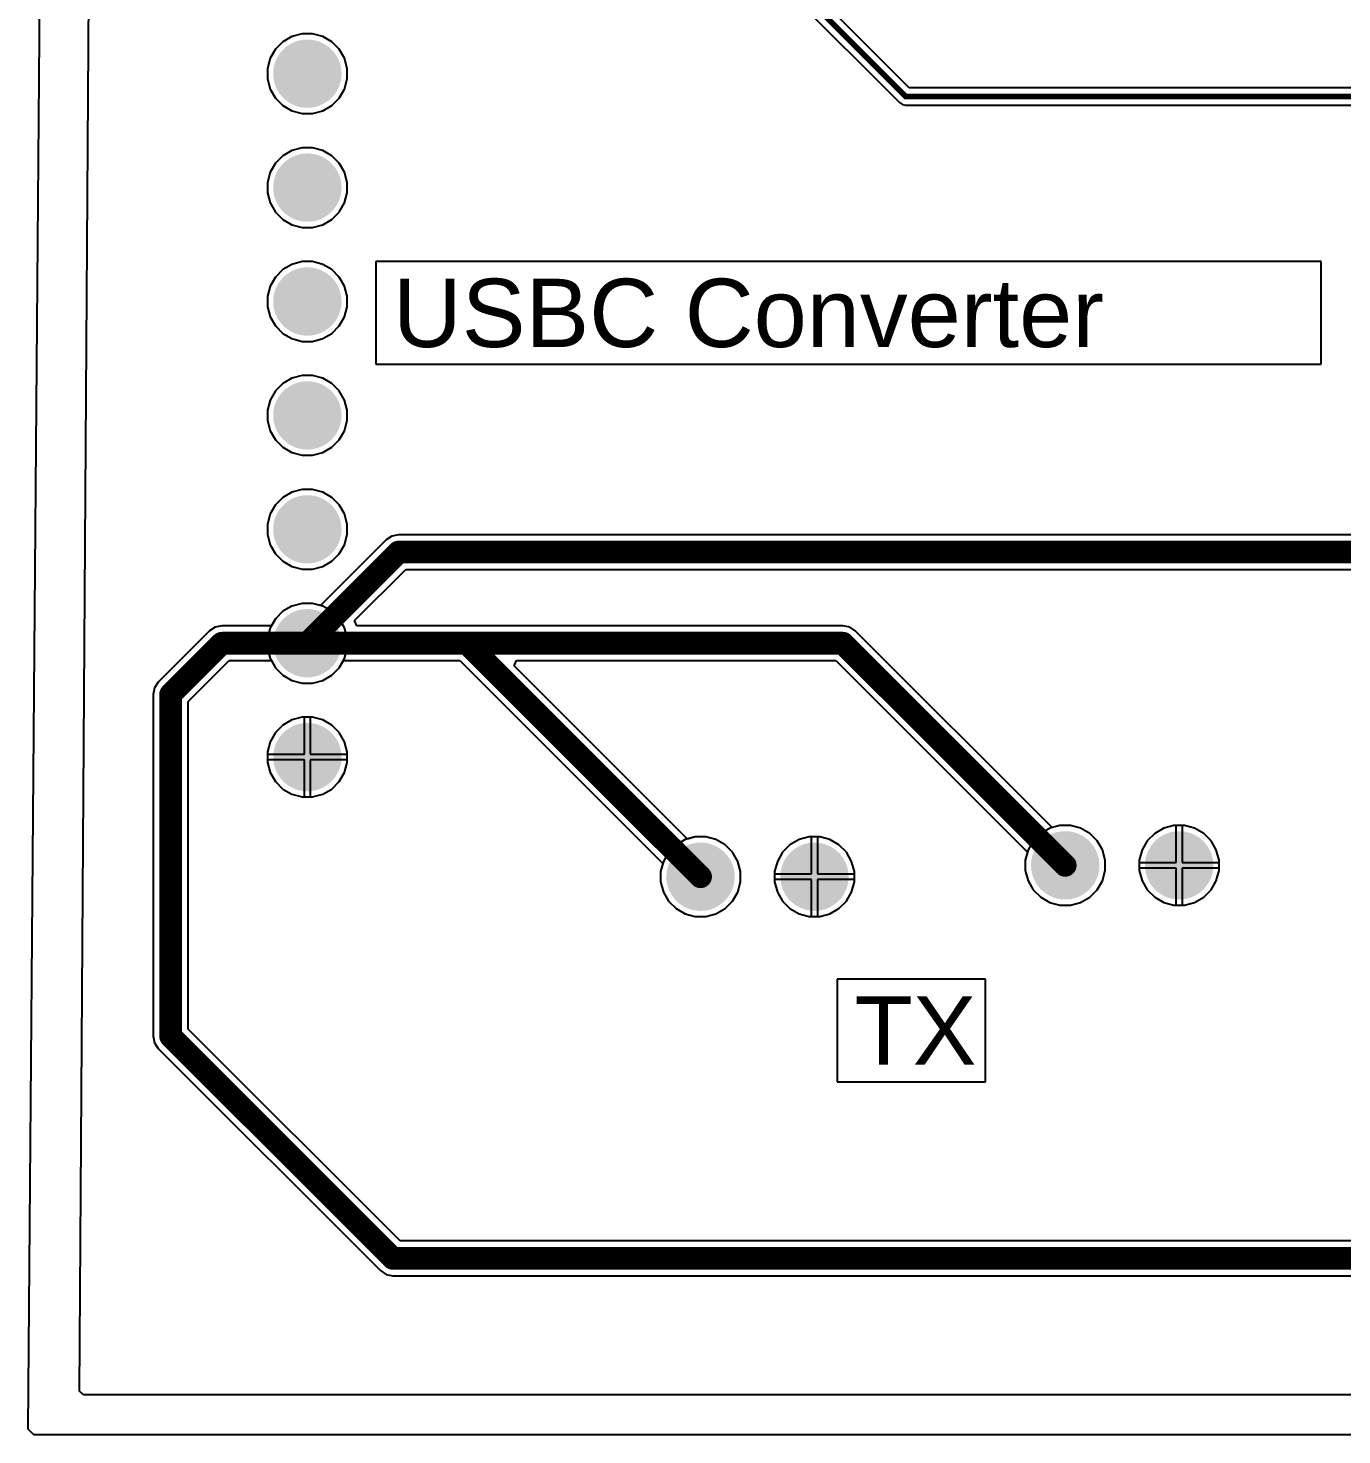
# Model space of a CAD drawing. Header units: inches. Extents: x 1.4 to 5.1, y 1.5 to 4.59.
# Drawn here: x 1.4 to 2.553, y 1.5 to 2.735 of the extents above; entities that cross this region are included whole.
import ezdxf

# ---------------------------------------------------------------- set-up
doc = ezdxf.new("R2010")
doc.units = ezdxf.units.IN
doc.header["$MEASUREMENT"] = 0
for name, color, linetype in [('Bottom Layer', 5, 'Continuous'), ('Multi-Layer', 9, 'Continuous'), ('Pad Holes', 156, 'Continuous'), ('Top Layer', 1, 'Continuous')]:
    doc.layers.add(name, color=color, linetype=linetype)
doc.styles.add('Arial', font='', dxfattribs={"height": 0.2})
doc.styles.get('Arial').set_extended_font_data('Arial')

# ---------------------------------------------------------------- blocks, each defined once
blk = doc.blocks.new('USBC___________7')
at = {"layer": 'Bottom Layer'}
h = blk.add_hatch(color=5, dxfattribs=at)
edge = h.paths.add_edge_path()
edge.add_arc((0, 0), 0.03, 0, 360)
h = blk.add_hatch(color=5, dxfattribs=at)
edge = h.paths.add_edge_path()
edge.add_arc((0, -0.1), 0.03, 0, 360)
h = blk.add_hatch(color=5, dxfattribs=at)
edge = h.paths.add_edge_path()
edge.add_arc((0, -0.2), 0.03, 0, 360)
h = blk.add_hatch(color=5, dxfattribs=at)
edge = h.paths.add_edge_path()
edge.add_arc((0, -0.3), 0.03, 0, 360)
h = blk.add_hatch(color=5, dxfattribs=at)
edge = h.paths.add_edge_path()
edge.add_arc((0, -0.4), 0.03, 0, 360)
h = blk.add_hatch(color=5, dxfattribs=at)
edge = h.paths.add_edge_path()
edge.add_arc((0, -0.5), 0.03, 0, 360)
h = blk.add_hatch(color=5, dxfattribs=at)
edge = h.paths.add_edge_path()
edge.add_arc((0, -0.6), 0.03, 0, 360)
h = blk.add_hatch(color=5, dxfattribs=at)
edge = h.paths.add_edge_path()
edge.add_arc((0, -0.7), 0.03, 0, 360)
at = {"layer": 'Multi-Layer'}
h = blk.add_hatch(color=9, dxfattribs=at)
edge = h.paths.add_edge_path()
edge.add_arc((0, 0), 0.03, 0, 360)
h = blk.add_hatch(color=9, dxfattribs=at)
edge = h.paths.add_edge_path()
edge.add_arc((0, -0.1), 0.03, 0, 360)
h = blk.add_hatch(color=9, dxfattribs=at)
edge = h.paths.add_edge_path()
edge.add_arc((0, -0.2), 0.03, 0, 360)
h = blk.add_hatch(color=9, dxfattribs=at)
edge = h.paths.add_edge_path()
edge.add_arc((0, -0.3), 0.03, 0, 360)
h = blk.add_hatch(color=9, dxfattribs=at)
edge = h.paths.add_edge_path()
edge.add_arc((0, -0.4), 0.03, 0, 360)
h = blk.add_hatch(color=9, dxfattribs=at)
edge = h.paths.add_edge_path()
edge.add_arc((0, -0.5), 0.03, 0, 360)
h = blk.add_hatch(color=9, dxfattribs=at)
edge = h.paths.add_edge_path()
edge.add_arc((0, -0.6), 0.03, 0, 360)
h = blk.add_hatch(color=9, dxfattribs=at)
edge = h.paths.add_edge_path()
edge.add_arc((0, -0.7), 0.03, 0, 360)
at = {"layer": 'Pad Holes'}
h = blk.add_hatch(color=7, dxfattribs=at)
edge = h.paths.add_edge_path()
edge.add_arc((0, 0), 0.015, 0, 360)
h = blk.add_hatch(color=7, dxfattribs=at)
edge = h.paths.add_edge_path()
edge.add_arc((0, -0.1), 0.015, 0, 360)
h = blk.add_hatch(color=7, dxfattribs=at)
edge = h.paths.add_edge_path()
edge.add_arc((0, -0.2), 0.015, 0, 360)
h = blk.add_hatch(color=7, dxfattribs=at)
edge = h.paths.add_edge_path()
edge.add_arc((0, -0.3), 0.015, 0, 360)
h = blk.add_hatch(color=7, dxfattribs=at)
edge = h.paths.add_edge_path()
edge.add_arc((0, -0.4), 0.015, 0, 360)
h = blk.add_hatch(color=7, dxfattribs=at)
edge = h.paths.add_edge_path()
edge.add_arc((0, -0.5), 0.015, 0, 360)
h = blk.add_hatch(color=7, dxfattribs=at)
edge = h.paths.add_edge_path()
edge.add_arc((0, -0.6), 0.015, 0, 360)
h = blk.add_hatch(color=7, dxfattribs=at)
edge = h.paths.add_edge_path()
edge.add_arc((0, -0.7), 0.015, 0, 360)
at = {"layer": 'Top Layer'}
h = blk.add_hatch(color=1, dxfattribs=at)
edge = h.paths.add_edge_path()
edge.add_arc((0, 0), 0.03, 0, 360)
h = blk.add_hatch(color=1, dxfattribs=at)
edge = h.paths.add_edge_path()
edge.add_arc((0, -0.1), 0.03, 0, 360)
h = blk.add_hatch(color=1, dxfattribs=at)
edge = h.paths.add_edge_path()
edge.add_arc((0, -0.2), 0.03, 0, 360)
h = blk.add_hatch(color=1, dxfattribs=at)
edge = h.paths.add_edge_path()
edge.add_arc((0, -0.3), 0.03, 0, 360)
h = blk.add_hatch(color=1, dxfattribs=at)
edge = h.paths.add_edge_path()
edge.add_arc((0, -0.4), 0.03, 0, 360)
h = blk.add_hatch(color=1, dxfattribs=at)
edge = h.paths.add_edge_path()
edge.add_arc((0, -0.5), 0.03, 0, 360)
h = blk.add_hatch(color=1, dxfattribs=at)
edge = h.paths.add_edge_path()
edge.add_arc((0, -0.6), 0.03, 0, 360)
h = blk.add_hatch(color=1, dxfattribs=at)
edge = h.paths.add_edge_path()
edge.add_arc((0, -0.7), 0.03, 0, 360)
blk = doc.blocks.new('B____TX_11')
at = {"layer": 'Bottom Layer'}
h = blk.add_hatch(color=5, dxfattribs=at)
edge = h.paths.add_edge_path()
edge.add_arc((0, 0), 0.03, 0, 360)
h = blk.add_hatch(color=5, dxfattribs=at)
edge = h.paths.add_edge_path()
edge.add_arc((0, -0.1), 0.03, 0, 360)
at = {"layer": 'Multi-Layer'}
h = blk.add_hatch(color=9, dxfattribs=at)
edge = h.paths.add_edge_path()
edge.add_arc((0, 0), 0.03, 0, 360)
h = blk.add_hatch(color=9, dxfattribs=at)
edge = h.paths.add_edge_path()
edge.add_arc((0, -0.1), 0.03, 0, 360)
at = {"layer": 'Pad Holes'}
h = blk.add_hatch(color=7, dxfattribs=at)
edge = h.paths.add_edge_path()
edge.add_arc((0, 0), 0.015, 0, 360)
h = blk.add_hatch(color=7, dxfattribs=at)
edge = h.paths.add_edge_path()
edge.add_arc((0, -0.1), 0.015, 0, 360)
at = {"layer": 'Top Layer'}
h = blk.add_hatch(color=1, dxfattribs=at)
edge = h.paths.add_edge_path()
edge.add_arc((0, 0), 0.03, 0, 360)
h = blk.add_hatch(color=1, dxfattribs=at)
edge = h.paths.add_edge_path()
edge.add_arc((0, -0.1), 0.03, 0, 360)
blk = doc.blocks.new('B____TX_12')
at = {"layer": 'Bottom Layer'}
h = blk.add_hatch(color=5, dxfattribs=at)
edge = h.paths.add_edge_path()
edge.add_arc((0, 0), 0.03, 0, 360)
h = blk.add_hatch(color=5, dxfattribs=at)
edge = h.paths.add_edge_path()
edge.add_arc((0, -0.1), 0.03, 0, 360)
at = {"layer": 'Multi-Layer'}
h = blk.add_hatch(color=9, dxfattribs=at)
edge = h.paths.add_edge_path()
edge.add_arc((0, 0), 0.03, 0, 360)
h = blk.add_hatch(color=9, dxfattribs=at)
edge = h.paths.add_edge_path()
edge.add_arc((0, -0.1), 0.03, 0, 360)
at = {"layer": 'Pad Holes'}
h = blk.add_hatch(color=7, dxfattribs=at)
edge = h.paths.add_edge_path()
edge.add_arc((0, 0), 0.015, 0, 360)
h = blk.add_hatch(color=7, dxfattribs=at)
edge = h.paths.add_edge_path()
edge.add_arc((0, -0.1), 0.015, 0, 360)
at = {"layer": 'Top Layer'}
h = blk.add_hatch(color=1, dxfattribs=at)
edge = h.paths.add_edge_path()
edge.add_arc((0, 0), 0.03, 0, 360)
h = blk.add_hatch(color=1, dxfattribs=at)
edge = h.paths.add_edge_path()
edge.add_arc((0, -0.1), 0.03, 0, 360)

msp = doc.modelspace()

# ---------------------------------------------------------------- linework, layer by layer
at = {"layer": 'Bottom Layer'}
for p, q in [((1.4, 1.505), (1.425, 4.59)), ((1.6404, 2.73), (1.6315, 2.7276)), ((1.6496, 2.73), (1.6404, 2.73)), ((1.6585, 2.7276), (1.6496, 2.73)), ((1.6235, 2.723), (1.617, 2.7165)), ((1.6315, 2.7276), (1.6235, 2.723)), ((1.6665, 2.723), (1.6585, 2.7276)), ((1.673, 2.7165), (1.6665, 2.723)), ((1.6124, 2.7085), (1.61, 2.6996)), ((1.617, 2.7165), (1.6124, 2.7085)), ((1.6776, 2.7085), (1.673, 2.7165)), ((1.68, 2.6996), (1.6776, 2.7085)), ((1.61, 2.6996), (1.61, 2.6904)), ((1.68, 2.6904), (1.68, 2.6996)), ((1.61, 2.6904), (1.6124, 2.6815)), ((1.6124, 2.6815), (1.617, 2.6735)), ((1.673, 2.6735), (1.6776, 2.6815)), ((1.6776, 2.6815), (1.68, 2.6904)), ((1.617, 2.6735), (1.6235, 2.667)), ((1.6665, 2.667), (1.673, 2.6735)), ((1.6235, 2.667), (1.6315, 2.6624)), ((1.6315, 2.6624), (1.6404, 2.66)), ((1.6404, 2.66), (1.6496, 2.66)), ((1.6496, 2.66), (1.6585, 2.6624)), ((1.6585, 2.6624), (1.6665, 2.667)), ((1.6235, 2.623), (1.617, 2.6165)), ((1.6315, 2.6276), (1.6235, 2.623)), ((1.6404, 2.63), (1.6315, 2.6276)), ((1.6496, 2.63), (1.6404, 2.63)), ((1.6585, 2.6276), (1.6496, 2.63)), ((1.6665, 2.623), (1.6585, 2.6276)), ((1.673, 2.6165), (1.6665, 2.623)), ((1.6124, 2.6085), (1.61, 2.5996)), ((1.617, 2.6165), (1.6124, 2.6085)), ((1.6776, 2.6085), (1.673, 2.6165)), ((1.68, 2.5996), (1.6776, 2.6085)), ((1.61, 2.5996), (1.61, 2.5904)), ((1.68, 2.5904), (1.68, 2.5996)), ((1.61, 2.5904), (1.6124, 2.5815)), ((1.6124, 2.5815), (1.617, 2.5735)), ((1.673, 2.5735), (1.6776, 2.5815)), ((1.6776, 2.5815), (1.68, 2.5904)), ((1.617, 2.5735), (1.6235, 2.567)), ((1.6665, 2.567), (1.673, 2.5735)), ((1.6235, 2.567), (1.6315, 2.5624)), ((1.6315, 2.5624), (1.6404, 2.56)), ((1.6404, 2.56), (1.6496, 2.56)), ((1.6496, 2.56), (1.6585, 2.5624)), ((1.6585, 2.5624), (1.6665, 2.567)), ((1.6235, 2.523), (1.617, 2.5165)), ((1.6315, 2.5276), (1.6235, 2.523)), ((1.6404, 2.53), (1.6315, 2.5276)), ((1.6496, 2.53), (1.6404, 2.53)), ((1.6585, 2.5276), (1.6496, 2.53)), ((1.6665, 2.523), (1.6585, 2.5276)), ((1.673, 2.5165), (1.6665, 2.523)), ((1.6124, 2.5085), (1.61, 2.4996)), ((1.617, 2.5165), (1.6124, 2.5085)), ((1.6776, 2.5085), (1.673, 2.5165)), ((1.68, 2.4996), (1.6776, 2.5085)), ((1.61, 2.4996), (1.61, 2.4904)), ((1.68, 2.4904), (1.68, 2.4996)), ((1.61, 2.4904), (1.6124, 2.4815)), ((1.6776, 2.4815), (1.68, 2.4904)), ((1.6124, 2.4815), (1.617, 2.4735)), ((1.617, 2.4735), (1.6235, 2.467)), ((1.6665, 2.467), (1.673, 2.4735)), ((1.673, 2.4735), (1.6776, 2.4815)), ((1.6235, 2.467), (1.6315, 2.4624)), ((1.6315, 2.4624), (1.6404, 2.46)), ((1.6404, 2.46), (1.6496, 2.46)), ((1.6496, 2.46), (1.6585, 2.4624)), ((1.6585, 2.4624), (1.6665, 2.467)), ((1.6235, 2.423), (1.617, 2.4165)), ((1.6315, 2.4276), (1.6235, 2.423)), ((1.6404, 2.43), (1.6315, 2.4276)), ((1.6496, 2.43), (1.6404, 2.43)), ((1.6585, 2.4276), (1.6496, 2.43)), ((1.6665, 2.423), (1.6585, 2.4276)), ((1.673, 2.4165), (1.6665, 2.423)), ((1.6124, 2.4085), (1.61, 2.3996)), ((1.617, 2.4165), (1.6124, 2.4085)), ((1.6776, 2.4085), (1.673, 2.4165)), ((1.68, 2.3996), (1.6776, 2.4085)), ((1.61, 2.3996), (1.61, 2.3904)), ((1.68, 2.3904), (1.68, 2.3996)), ((1.61, 2.3904), (1.6124, 2.3815)), ((1.6776, 2.3815), (1.68, 2.3904)), ((1.6124, 2.3815), (1.617, 2.3735)), ((1.617, 2.3735), (1.6235, 2.367)), ((1.6665, 2.367), (1.673, 2.3735)), ((1.673, 2.3735), (1.6776, 2.3815)), ((1.6235, 2.367), (1.6315, 2.3624)), ((1.6315, 2.3624), (1.6404, 2.36)), ((1.6404, 2.36), (1.6496, 2.36)), ((1.6496, 2.36), (1.6585, 2.3624)), ((1.6585, 2.3624), (1.6665, 2.367)), ((1.6235, 2.323), (1.617, 2.3165)), ((1.6315, 2.3276), (1.6235, 2.323)), ((1.6404, 2.33), (1.6315, 2.3276)), ((1.6496, 2.33), (1.6404, 2.33)), ((1.6585, 2.3276), (1.6496, 2.33)), ((1.6665, 2.323), (1.6585, 2.3276)), ((1.673, 2.3165), (1.6665, 2.323)), ((1.617, 2.3165), (1.6124, 2.3085)), ((1.6776, 2.3085), (1.673, 2.3165)), ((1.6124, 2.3085), (1.61, 2.2996)), ((1.61, 2.2996), (1.61, 2.2904)), ((1.68, 2.2996), (1.6776, 2.3085)), ((1.68, 2.2904), (1.68, 2.2996)), ((1.61, 2.2904), (1.6124, 2.2815)), ((1.6776, 2.2815), (1.68, 2.2904)), ((1.6124, 2.2815), (1.617, 2.2735)), ((1.617, 2.2735), (1.6235, 2.267)), ((1.6665, 2.267), (1.673, 2.2735)), ((1.673, 2.2735), (1.6776, 2.2815)), ((1.6235, 2.267), (1.6315, 2.2624)), ((1.6315, 2.2624), (1.6404, 2.26)), ((1.6496, 2.26), (1.6585, 2.2624)), ((1.6585, 2.2624), (1.6665, 2.267)), ((1.6404, 2.26), (1.6496, 2.26)), ((1.6235, 2.223), (1.617, 2.2165)), ((1.6315, 2.2276), (1.6235, 2.223)), ((1.6404, 2.23), (1.6315, 2.2276)), ((1.6496, 2.23), (1.6404, 2.23)), ((1.6585, 2.2276), (1.6496, 2.23)), ((1.6665, 2.223), (1.6585, 2.2276)), ((1.673, 2.2165), (1.6665, 2.223)), ((1.617, 2.2165), (1.6124, 2.2085)), ((1.6776, 2.2085), (1.673, 2.2165)), ((1.6124, 2.2085), (1.61, 2.1996)), ((1.61, 2.1996), (1.61, 2.1904)), ((1.68, 2.1996), (1.6776, 2.2085)), ((1.68, 2.1904), (1.68, 2.1996)), ((1.61, 2.1904), (1.6124, 2.1815)), ((1.6776, 2.1815), (1.68, 2.1904)), ((1.6124, 2.1815), (1.617, 2.1735)), ((1.673, 2.1735), (1.6776, 2.1815)), ((1.617, 2.1735), (1.6235, 2.167)), ((1.6235, 2.167), (1.6315, 2.1624)), ((1.6315, 2.1624), (1.6404, 2.16)), ((1.6496, 2.16), (1.6585, 2.1624)), ((1.6585, 2.1624), (1.6665, 2.167)), ((1.6665, 2.167), (1.673, 2.1735)), ((1.6404, 2.16), (1.6496, 2.16)), ((1.6315, 2.1276), (1.6235, 2.123)), ((1.6404, 2.13), (1.6315, 2.1276)), ((1.6425, 2.13), (1.6404, 2.13)), ((1.6425, 2.0975), (1.6425, 2.13)), ((1.6496, 2.13), (1.6475, 2.13)), ((1.6475, 2.13), (1.6475, 2.0975)), ((1.6585, 2.1276), (1.6496, 2.13)), ((1.6665, 2.123), (1.6585, 2.1276)), ((1.617, 2.1165), (1.6124, 2.1085)), ((1.6235, 2.123), (1.617, 2.1165)), ((1.673, 2.1165), (1.6665, 2.123)), ((1.6776, 2.1085), (1.673, 2.1165)), ((1.6124, 2.1085), (1.61, 2.0996)), ((1.61, 2.0996), (1.61, 2.0975)), ((1.68, 2.0996), (1.6776, 2.1085)), ((1.68, 2.0975), (1.68, 2.0996)), ((1.61, 2.0975), (1.6425, 2.0975)), ((1.6425, 2.0925), (1.61, 2.0925)), ((1.61, 2.0925), (1.61, 2.0904)), ((1.61, 2.0904), (1.6124, 2.0815)), ((1.6425, 2.06), (1.6425, 2.0925)), ((1.6475, 2.0975), (1.68, 2.0975)), ((1.68, 2.0925), (1.6475, 2.0925)), ((1.6475, 2.0925), (1.6475, 2.06)), ((1.6776, 2.0815), (1.68, 2.0904)), ((1.68, 2.0904), (1.68, 2.0925)), ((1.6124, 2.0815), (1.617, 2.0735)), ((1.673, 2.0735), (1.6776, 2.0815)), ((1.617, 2.0735), (1.6235, 2.067)), ((1.6235, 2.067), (1.6315, 2.0624)), ((1.6585, 2.0624), (1.6665, 2.067)), ((1.6665, 2.067), (1.673, 2.0735)), ((1.6315, 2.0624), (1.6404, 2.06)), ((1.6404, 2.06), (1.6425, 2.06)), ((1.6475, 2.06), (1.6496, 2.06)), ((1.6496, 2.06), (1.6585, 2.0624)), ((2.2885, 2.028), (2.282, 2.0215)), ((2.2965, 2.0326), (2.2885, 2.028)), ((2.3054, 2.035), (2.2965, 2.0326)), ((2.3146, 2.035), (2.3054, 2.035)), ((2.3235, 2.0326), (2.3146, 2.035)), ((2.3315, 2.028), (2.3235, 2.0326)), ((2.338, 2.0215), (2.3315, 2.028)), ((2.3885, 2.028), (2.382, 2.0215)), ((2.3965, 2.0326), (2.3885, 2.028)), ((2.4054, 2.035), (2.3965, 2.0326)), ((2.4075, 2.035), (2.4054, 2.035)), ((2.4075, 2.0025), (2.4075, 2.035)), ((2.4146, 2.035), (2.4125, 2.035)), ((2.4125, 2.035), (2.4125, 2.0025)), ((2.4235, 2.0326), (2.4146, 2.035)), ((2.4315, 2.028), (2.4235, 2.0326)), ((2.438, 2.0215), (2.4315, 2.028)), ((1.9685, 2.018), (1.962, 2.0115)), ((1.9765, 2.0226), (1.9685, 2.018)), ((1.9854, 2.025), (1.9765, 2.0226)), ((1.9946, 2.025), (1.9854, 2.025)), ((2.0035, 2.0226), (1.9946, 2.025)), ((2.0115, 2.018), (2.0035, 2.0226)), ((2.018, 2.0115), (2.0115, 2.018)), ((2.0685, 2.018), (2.062, 2.0115)), ((2.0765, 2.0226), (2.0685, 2.018)), ((2.0854, 2.025), (2.0765, 2.0226)), ((2.0875, 2.025), (2.0854, 2.025)), ((2.0875, 1.9925), (2.0875, 2.025)), ((2.0946, 2.025), (2.0925, 2.025)), ((2.0925, 2.025), (2.0925, 1.9925)), ((2.1035, 2.0226), (2.0946, 2.025)), ((2.1115, 2.018), (2.1035, 2.0226)), ((2.118, 2.0115), (2.1115, 2.018)), ((2.2774, 2.0135), (2.275, 2.0046)), ((2.282, 2.0215), (2.2774, 2.0135)), ((2.3426, 2.0135), (2.338, 2.0215)), ((2.345, 2.0046), (2.3426, 2.0135)), ((2.3774, 2.0135), (2.375, 2.0046)), ((2.382, 2.0215), (2.3774, 2.0135)), ((2.4426, 2.0135), (2.438, 2.0215)), ((2.445, 2.0046), (2.4426, 2.0135)), ((1.9574, 2.0035), (1.955, 1.9946)), ((1.962, 2.0115), (1.9574, 2.0035)), ((2.0226, 2.0035), (2.018, 2.0115)), ((2.025, 1.9946), (2.0226, 2.0035)), ((2.0574, 2.0035), (2.055, 1.9946)), ((2.062, 2.0115), (2.0574, 2.0035)), ((2.1226, 2.0035), (2.118, 2.0115)), ((2.125, 1.9946), (2.1226, 2.0035)), ((2.275, 2.0046), (2.275, 1.9954)), ((2.345, 1.9954), (2.345, 2.0046)), ((2.375, 2.0046), (2.375, 2.0025)), ((2.375, 2.0025), (2.4075, 2.0025)), ((2.4125, 2.0025), (2.445, 2.0025)), ((2.445, 2.0025), (2.445, 2.0046)), ((1.955, 1.9946), (1.955, 1.9854)), ((2.025, 1.9854), (2.025, 1.9946)), ((2.055, 1.9946), (2.055, 1.9925)), ((2.055, 1.9925), (2.0875, 1.9925)), ((2.0925, 1.9925), (2.125, 1.9925)), ((2.125, 1.9925), (2.125, 1.9946)), ((2.275, 1.9954), (2.2774, 1.9865)), ((2.3426, 1.9865), (2.345, 1.9954)), ((2.4075, 1.9975), (2.375, 1.9975)), ((2.375, 1.9975), (2.375, 1.9954)), ((2.375, 1.9954), (2.3774, 1.9865)), ((2.4075, 1.965), (2.4075, 1.9975)), ((2.445, 1.9975), (2.4125, 1.9975)), ((2.4125, 1.9975), (2.4125, 1.965)), ((2.4426, 1.9865), (2.445, 1.9954)), ((2.445, 1.9954), (2.445, 1.9975)), ((1.955, 1.9854), (1.9574, 1.9765)), ((1.9574, 1.9765), (1.962, 1.9685)), ((2.018, 1.9685), (2.0226, 1.9765)), ((2.0226, 1.9765), (2.025, 1.9854)), ((2.0875, 1.9875), (2.055, 1.9875)), ((2.055, 1.9875), (2.055, 1.9854)), ((2.055, 1.9854), (2.0574, 1.9765)), ((2.0574, 1.9765), (2.062, 1.9685)), ((2.0875, 1.955), (2.0875, 1.9875)), ((2.125, 1.9875), (2.0925, 1.9875)), ((2.0925, 1.9875), (2.0925, 1.955)), ((2.118, 1.9685), (2.1226, 1.9765)), ((2.1226, 1.9765), (2.125, 1.9854)), ((2.125, 1.9854), (2.125, 1.9875)), ((2.2774, 1.9865), (2.282, 1.9785)), ((2.282, 1.9785), (2.2885, 1.972)), ((2.3315, 1.972), (2.338, 1.9785)), ((2.338, 1.9785), (2.3426, 1.9865)), ((2.3774, 1.9865), (2.382, 1.9785)), ((2.382, 1.9785), (2.3885, 1.972)), ((2.4315, 1.972), (2.438, 1.9785)), ((2.438, 1.9785), (2.4426, 1.9865)), ((1.962, 1.9685), (1.9685, 1.962)), ((2.0115, 1.962), (2.018, 1.9685)), ((2.062, 1.9685), (2.0685, 1.962)), ((2.1115, 1.962), (2.118, 1.9685)), ((2.2885, 1.972), (2.2965, 1.9674)), ((2.2965, 1.9674), (2.3054, 1.965)), ((2.3054, 1.965), (2.3146, 1.965)), ((2.3146, 1.965), (2.3235, 1.9674)), ((2.3235, 1.9674), (2.3315, 1.972)), ((2.3885, 1.972), (2.3965, 1.9674)), ((2.3965, 1.9674), (2.4054, 1.965)), ((2.4054, 1.965), (2.4075, 1.965)), ((2.4125, 1.965), (2.4146, 1.965)), ((2.4146, 1.965), (2.4235, 1.9674)), ((2.4235, 1.9674), (2.4315, 1.972)), ((1.9685, 1.962), (1.9765, 1.9574)), ((1.9765, 1.9574), (1.9854, 1.955)), ((1.9854, 1.955), (1.9946, 1.955)), ((1.9946, 1.955), (2.0035, 1.9574)), ((2.0035, 1.9574), (2.0115, 1.962)), ((2.0685, 1.962), (2.0765, 1.9574)), ((2.0765, 1.9574), (2.0854, 1.955)), ((2.0854, 1.955), (2.0875, 1.955)), ((2.0925, 1.955), (2.0946, 1.955)), ((2.0946, 1.955), (2.1035, 1.9574)), ((2.1035, 1.9574), (2.1115, 1.962)), ((1.405, 1.5), (1.4, 1.505)), ((5.1, 1.5), (1.405, 1.5))]:
    msp.add_line(p, q, dxfattribs=at)
at = {"layer": 'Top Layer'}
for p, q in [((1.445, 1.5385), (1.465, 4.555)), ((2.1732, 2.6826), (1.6846, 3.1712)), ((1.6738, 3.1604), (2.1646, 2.6696)), ((1.6404, 2.73), (1.6315, 2.7276)), ((1.6496, 2.73), (1.6404, 2.73)), ((1.6585, 2.7276), (1.6496, 2.73)), ((1.6235, 2.723), (1.617, 2.7165)), ((1.6315, 2.7276), (1.6235, 2.723)), ((1.6665, 2.723), (1.6585, 2.7276)), ((1.673, 2.7165), (1.6665, 2.723)), ((1.6124, 2.7085), (1.61, 2.6996)), ((1.617, 2.7165), (1.6124, 2.7085)), ((1.6776, 2.7085), (1.673, 2.7165)), ((1.68, 2.6996), (1.6776, 2.7085)), ((1.61, 2.6996), (1.61, 2.6904)), ((1.68, 2.6904), (1.68, 2.6996)), ((1.61, 2.6904), (1.6124, 2.6815)), ((1.6124, 2.6815), (1.617, 2.6735)), ((1.673, 2.6735), (1.6776, 2.6815)), ((1.6776, 2.6815), (1.68, 2.6904)), ((2.9908, 2.6826), (2.1732, 2.6826)), ((1.617, 2.6735), (1.6235, 2.667)), ((1.6665, 2.667), (1.673, 2.6735)), ((2.1646, 2.6696), (2.1671, 2.6679)), ((2.1671, 2.6679), (2.17, 2.6674)), ((1.6235, 2.667), (1.6315, 2.6624)), ((1.6315, 2.6624), (1.6404, 2.66)), ((1.6404, 2.66), (1.6496, 2.66)), ((1.6496, 2.66), (1.6585, 2.6624)), ((1.6585, 2.6624), (1.6665, 2.667)), ((2.17, 2.6674), (2.9908, 2.6674)), ((1.6235, 2.623), (1.617, 2.6165)), ((1.6315, 2.6276), (1.6235, 2.623)), ((1.6404, 2.63), (1.6315, 2.6276)), ((1.6496, 2.63), (1.6404, 2.63)), ((1.6585, 2.6276), (1.6496, 2.63)), ((1.6665, 2.623), (1.6585, 2.6276)), ((1.673, 2.6165), (1.6665, 2.623)), ((1.6124, 2.6085), (1.61, 2.5996)), ((1.617, 2.6165), (1.6124, 2.6085)), ((1.6776, 2.6085), (1.673, 2.6165)), ((1.68, 2.5996), (1.6776, 2.6085)), ((1.61, 2.5996), (1.61, 2.5904)), ((1.68, 2.5904), (1.68, 2.5996)), ((1.61, 2.5904), (1.6124, 2.5815)), ((1.6124, 2.5815), (1.617, 2.5735)), ((1.673, 2.5735), (1.6776, 2.5815)), ((1.6776, 2.5815), (1.68, 2.5904)), ((1.617, 2.5735), (1.6235, 2.567)), ((1.6665, 2.567), (1.673, 2.5735)), ((1.6235, 2.567), (1.6315, 2.5624)), ((1.6315, 2.5624), (1.6404, 2.56)), ((1.6404, 2.56), (1.6496, 2.56)), ((1.6496, 2.56), (1.6585, 2.5624)), ((1.6585, 2.5624), (1.6665, 2.567)), ((1.6235, 2.523), (1.617, 2.5165)), ((1.6315, 2.5276), (1.6235, 2.523)), ((1.6404, 2.53), (1.6315, 2.5276)), ((1.6496, 2.53), (1.6404, 2.53)), ((1.6585, 2.5276), (1.6496, 2.53)), ((1.6665, 2.523), (1.6585, 2.5276)), ((1.673, 2.5165), (1.6665, 2.523)), ((2.5347, 2.53), (1.705, 2.53)), ((1.705, 2.53), (1.705, 2.44)), ((2.5347, 2.44), (2.5347, 2.53)), ((1.6124, 2.5085), (1.61, 2.4996)), ((1.617, 2.5165), (1.6124, 2.5085)), ((1.6776, 2.5085), (1.673, 2.5165)), ((1.68, 2.4996), (1.6776, 2.5085)), ((1.61, 2.4996), (1.61, 2.4904)), ((1.68, 2.4904), (1.68, 2.4996)), ((1.61, 2.4904), (1.6124, 2.4815)), ((1.6776, 2.4815), (1.68, 2.4904)), ((1.6124, 2.4815), (1.617, 2.4735)), ((1.617, 2.4735), (1.6235, 2.467)), ((1.6665, 2.467), (1.673, 2.4735)), ((1.673, 2.4735), (1.6776, 2.4815)), ((1.6235, 2.467), (1.6315, 2.4624)), ((1.6315, 2.4624), (1.6404, 2.46)), ((1.6404, 2.46), (1.6496, 2.46)), ((1.6496, 2.46), (1.6585, 2.4624)), ((1.6585, 2.4624), (1.6665, 2.467)), ((1.705, 2.44), (2.5347, 2.44)), ((1.6235, 2.423), (1.617, 2.4165)), ((1.6315, 2.4276), (1.6235, 2.423)), ((1.6404, 2.43), (1.6315, 2.4276)), ((1.6496, 2.43), (1.6404, 2.43)), ((1.6585, 2.4276), (1.6496, 2.43)), ((1.6665, 2.423), (1.6585, 2.4276)), ((1.673, 2.4165), (1.6665, 2.423)), ((1.6124, 2.4085), (1.61, 2.3996)), ((1.617, 2.4165), (1.6124, 2.4085)), ((1.6776, 2.4085), (1.673, 2.4165)), ((1.68, 2.3996), (1.6776, 2.4085)), ((1.61, 2.3996), (1.61, 2.3904)), ((1.68, 2.3904), (1.68, 2.3996)), ((1.61, 2.3904), (1.6124, 2.3815)), ((1.6776, 2.3815), (1.68, 2.3904)), ((1.6124, 2.3815), (1.617, 2.3735)), ((1.617, 2.3735), (1.6235, 2.367)), ((1.6665, 2.367), (1.673, 2.3735)), ((1.673, 2.3735), (1.6776, 2.3815)), ((1.6235, 2.367), (1.6315, 2.3624)), ((1.6315, 2.3624), (1.6404, 2.36)), ((1.6404, 2.36), (1.6496, 2.36)), ((1.6496, 2.36), (1.6585, 2.3624)), ((1.6585, 2.3624), (1.6665, 2.367)), ((1.6235, 2.323), (1.617, 2.3165)), ((1.6315, 2.3276), (1.6235, 2.323)), ((1.6404, 2.33), (1.6315, 2.3276)), ((1.6496, 2.33), (1.6404, 2.33)), ((1.6585, 2.3276), (1.6496, 2.33)), ((1.6665, 2.323), (1.6585, 2.3276)), ((1.673, 2.3165), (1.6665, 2.323)), ((1.617, 2.3165), (1.6124, 2.3085)), ((1.6776, 2.3085), (1.673, 2.3165)), ((1.6124, 2.3085), (1.61, 2.2996)), ((1.61, 2.2996), (1.61, 2.2904)), ((1.68, 2.2996), (1.6776, 2.3085)), ((1.68, 2.2904), (1.68, 2.2996)), ((1.61, 2.2904), (1.6124, 2.2815)), ((1.7142, 2.2858), (1.6565, 2.2281)), ((1.6776, 2.2815), (1.68, 2.2904)), ((1.7191, 2.2891), (1.7142, 2.2858)), ((1.725, 2.2903), (1.7191, 2.2891)), ((2.9934, 2.2903), (1.725, 2.2903)), ((1.6124, 2.2815), (1.617, 2.2735)), ((1.617, 2.2735), (1.6235, 2.267)), ((1.6665, 2.267), (1.673, 2.2735)), ((1.673, 2.2735), (1.6776, 2.2815)), ((1.6235, 2.267), (1.6315, 2.2624)), ((1.6315, 2.2624), (1.6404, 2.26)), ((1.6496, 2.26), (1.6585, 2.2624)), ((1.6585, 2.2624), (1.6665, 2.267)), ((1.6404, 2.26), (1.6496, 2.26)), ((1.6865, 2.2149), (1.7313, 2.2597)), ((1.7313, 2.2597), (2.9934, 2.2597)), ((1.6235, 2.223), (1.617, 2.2165)), ((1.6315, 2.2276), (1.6235, 2.223)), ((1.6404, 2.23), (1.6315, 2.2276)), ((1.6496, 2.23), (1.6404, 2.23)), ((1.6565, 2.2281), (1.6496, 2.23)), ((1.617, 2.2165), (1.6134, 2.2103)), ((1.6885, 2.2103), (1.6865, 2.2149)), ((1.5592, 2.2058), (1.5142, 2.1608)), ((1.5641, 2.2091), (1.5592, 2.2058)), ((1.57, 2.2103), (1.5641, 2.2091)), ((1.6134, 2.2103), (1.57, 2.2103)), ((2.115, 2.2103), (1.6885, 2.2103)), ((2.1209, 2.2091), (2.115, 2.2103)), ((2.1258, 2.2058), (2.1209, 2.2091)), ((2.2985, 2.0331), (2.1258, 2.2058)), ((1.5403, 2.1437), (1.5763, 2.1797)), ((1.5763, 2.1797), (1.6134, 2.1797)), ((1.6134, 2.1797), (1.617, 2.1735)), ((1.673, 2.1735), (1.6766, 2.1797)), ((1.6766, 2.1797), (1.7787, 2.1797)), ((1.7787, 2.1797), (1.9569, 2.0015)), ((1.8265, 2.1751), (1.8285, 2.1797)), ((1.9785, 2.0231), (1.8265, 2.1751)), ((1.8285, 2.1797), (2.1087, 2.1797)), ((2.1087, 2.1797), (2.2769, 2.0115)), ((1.617, 2.1735), (1.6235, 2.167)), ((1.6235, 2.167), (1.6315, 2.1624)), ((1.6315, 2.1624), (1.6404, 2.16)), ((1.6496, 2.16), (1.6585, 2.1624)), ((1.6585, 2.1624), (1.6665, 2.167)), ((1.6665, 2.167), (1.673, 2.1735)), ((1.5109, 2.1559), (1.5097, 2.15)), ((1.5097, 2.15), (1.5097, 1.85)), ((1.5142, 2.1608), (1.5109, 2.1559)), ((1.6404, 2.16), (1.6496, 2.16)), ((1.5403, 1.8563), (1.5403, 2.1437)), ((1.6315, 2.1276), (1.6235, 2.123)), ((1.6404, 2.13), (1.6315, 2.1276)), ((1.6496, 2.13), (1.6404, 2.13)), ((1.6585, 2.1276), (1.6496, 2.13)), ((1.6665, 2.123), (1.6585, 2.1276)), ((1.617, 2.1165), (1.6124, 2.1085)), ((1.6235, 2.123), (1.617, 2.1165)), ((1.673, 2.1165), (1.6665, 2.123)), ((1.6776, 2.1085), (1.673, 2.1165)), ((1.6124, 2.1085), (1.61, 2.0996)), ((1.61, 2.0996), (1.61, 2.0904)), ((1.68, 2.0996), (1.6776, 2.1085)), ((1.68, 2.0904), (1.68, 2.0996)), ((1.61, 2.0904), (1.6124, 2.0815)), ((1.6776, 2.0815), (1.68, 2.0904)), ((1.6124, 2.0815), (1.617, 2.0735)), ((1.673, 2.0735), (1.6776, 2.0815)), ((1.617, 2.0735), (1.6235, 2.067)), ((1.6235, 2.067), (1.6315, 2.0624)), ((1.6585, 2.0624), (1.6665, 2.067)), ((1.6665, 2.067), (1.673, 2.0735)), ((1.6315, 2.0624), (1.6404, 2.06)), ((1.6404, 2.06), (1.6496, 2.06)), ((1.6496, 2.06), (1.6585, 2.0624)), ((2.3054, 2.035), (2.2985, 2.0331)), ((2.3146, 2.035), (2.3054, 2.035)), ((2.3235, 2.0326), (2.3146, 2.035)), ((2.3315, 2.028), (2.3235, 2.0326)), ((2.338, 2.0215), (2.3315, 2.028)), ((2.3885, 2.028), (2.382, 2.0215)), ((2.3965, 2.0326), (2.3885, 2.028)), ((2.4054, 2.035), (2.3965, 2.0326)), ((2.4146, 2.035), (2.4054, 2.035)), ((2.4235, 2.0326), (2.4146, 2.035)), ((2.4315, 2.028), (2.4235, 2.0326)), ((2.438, 2.0215), (2.4315, 2.028)), ((1.9854, 2.025), (1.9785, 2.0231)), ((1.9946, 2.025), (1.9854, 2.025)), ((2.0035, 2.0226), (1.9946, 2.025)), ((2.0115, 2.018), (2.0035, 2.0226)), ((2.018, 2.0115), (2.0115, 2.018)), ((2.0685, 2.018), (2.062, 2.0115)), ((2.0765, 2.0226), (2.0685, 2.018)), ((2.0854, 2.025), (2.0765, 2.0226)), ((2.0946, 2.025), (2.0854, 2.025)), ((2.1035, 2.0226), (2.0946, 2.025)), ((2.1115, 2.018), (2.1035, 2.0226)), ((2.118, 2.0115), (2.1115, 2.018)), ((2.3426, 2.0135), (2.338, 2.0215)), ((2.345, 2.0046), (2.3426, 2.0135)), ((2.3774, 2.0135), (2.375, 2.0046)), ((2.382, 2.0215), (2.3774, 2.0135)), ((2.4426, 2.0135), (2.438, 2.0215)), ((2.445, 2.0046), (2.4426, 2.0135)), ((1.9569, 2.0015), (1.955, 1.9946)), ((2.0226, 2.0035), (2.018, 2.0115)), ((2.025, 1.9946), (2.0226, 2.0035)), ((2.0574, 2.0035), (2.055, 1.9946)), ((2.062, 2.0115), (2.0574, 2.0035)), ((2.1226, 2.0035), (2.118, 2.0115)), ((2.125, 1.9946), (2.1226, 2.0035)), ((2.2769, 2.0115), (2.275, 2.0046)), ((2.275, 2.0046), (2.275, 1.9954)), ((2.345, 1.9954), (2.345, 2.0046)), ((2.375, 2.0046), (2.375, 1.9954)), ((2.445, 1.9954), (2.445, 2.0046)), ((1.955, 1.9946), (1.955, 1.9854)), ((2.025, 1.9854), (2.025, 1.9946)), ((2.055, 1.9946), (2.055, 1.9854)), ((2.125, 1.9854), (2.125, 1.9946)), ((2.275, 1.9954), (2.2774, 1.9865)), ((2.3426, 1.9865), (2.345, 1.9954)), ((2.375, 1.9954), (2.3774, 1.9865)), ((2.4426, 1.9865), (2.445, 1.9954)), ((1.955, 1.9854), (1.9574, 1.9765)), ((1.9574, 1.9765), (1.962, 1.9685)), ((2.018, 1.9685), (2.0226, 1.9765)), ((2.0226, 1.9765), (2.025, 1.9854)), ((2.055, 1.9854), (2.0574, 1.9765)), ((2.0574, 1.9765), (2.062, 1.9685)), ((2.118, 1.9685), (2.1226, 1.9765)), ((2.1226, 1.9765), (2.125, 1.9854)), ((2.2774, 1.9865), (2.282, 1.9785)), ((2.282, 1.9785), (2.2885, 1.972)), ((2.3315, 1.972), (2.338, 1.9785)), ((2.338, 1.9785), (2.3426, 1.9865)), ((2.3774, 1.9865), (2.382, 1.9785)), ((2.382, 1.9785), (2.3885, 1.972)), ((2.4315, 1.972), (2.438, 1.9785)), ((2.438, 1.9785), (2.4426, 1.9865)), ((1.962, 1.9685), (1.9685, 1.962)), ((2.0115, 1.962), (2.018, 1.9685)), ((2.062, 1.9685), (2.0685, 1.962)), ((2.1115, 1.962), (2.118, 1.9685)), ((2.2885, 1.972), (2.2965, 1.9674)), ((2.2965, 1.9674), (2.3054, 1.965)), ((2.3054, 1.965), (2.3146, 1.965)), ((2.3146, 1.965), (2.3235, 1.9674)), ((2.3235, 1.9674), (2.3315, 1.972)), ((2.3885, 1.972), (2.3965, 1.9674)), ((2.3965, 1.9674), (2.4054, 1.965)), ((2.4054, 1.965), (2.4146, 1.965)), ((2.4146, 1.965), (2.4235, 1.9674)), ((2.4235, 1.9674), (2.4315, 1.972)), ((1.9685, 1.962), (1.9765, 1.9574)), ((1.9765, 1.9574), (1.9854, 1.955)), ((1.9854, 1.955), (1.9946, 1.955)), ((1.9946, 1.955), (2.0035, 1.9574)), ((2.0035, 1.9574), (2.0115, 1.962)), ((2.0685, 1.962), (2.0765, 1.9574)), ((2.0765, 1.9574), (2.0854, 1.955)), ((2.0854, 1.955), (2.0946, 1.955)), ((2.0946, 1.955), (2.1035, 1.9574)), ((2.1035, 1.9574), (2.1115, 1.962)), ((2.24, 1.9), (2.11, 1.9)), ((2.11, 1.9), (2.11, 1.81)), ((2.24, 1.81), (2.24, 1.9)), ((1.7263, 1.6703), (1.5403, 1.8563)), ((1.5097, 1.85), (1.5109, 1.8441)), ((1.5109, 1.8441), (1.5142, 1.8392)), ((1.5142, 1.8392), (1.7092, 1.6442)), ((2.11, 1.81), (2.24, 1.81)), ((2.8037, 1.6703), (1.7263, 1.6703)), ((1.7092, 1.6442), (1.7141, 1.6409)), ((1.7141, 1.6409), (1.72, 1.6397)), ((1.72, 1.6397), (3.325, 1.6397)), ((1.4485, 1.535), (1.445, 1.5385)), ((3.19, 1.535), (1.4485, 1.535))]:
    msp.add_line(p, q, dxfattribs=at)
for points, const_width in [([(1.655, 3.19), (2.17, 2.675)], 0.005), ([(2.17, 2.675), (3.025, 2.675)], 0.005), ([(1.645, 2.195), (1.725, 2.275)], 0.02), ([(1.725, 2.275), (3.025, 2.275)], 0.02), ([(1.525, 2.15), (1.57, 2.195)], 0.02), ([(1.57, 2.195), (1.645, 2.195)], 0.02), ([(1.645, 2.195), (1.785, 2.195)], 0.02), ([(1.785, 2.195), (2.115, 2.195)], 0.02), ([(1.785, 2.195), (1.99, 1.99)], 0.02), ([(2.115, 2.195), (2.31, 2)], 0.02), ([(1.525, 1.85), (1.525, 2.15)], 0.02), ([(1.525, 1.85), (1.72, 1.655)], 0.02), ([(1.72, 1.655), (2.81, 1.655)], 0.02)]:
    msp.add_lwpolyline(points, dxfattribs=dict(at, const_width=const_width))
for points, const_width in [([(2.1688, 2.675, 1), (2.1713, 2.675, 1)], 0.0025), ([(2.1688, 2.675, 1), (2.1713, 2.675, 1)], 0.0025), ([(1.72, 2.275, 1), (1.73, 2.275, 1)], 0.01), ([(1.72, 2.275, 1), (1.73, 2.275, 1)], 0.01), ([(1.565, 2.195, 1), (1.575, 2.195, 1)], 0.01), ([(1.565, 2.195, 1), (1.575, 2.195, 1)], 0.01), ([(1.64, 2.195, 1), (1.65, 2.195, 1)], 0.01), ([(1.64, 2.195, 1), (1.65, 2.195, 1)], 0.01), ([(1.64, 2.195, 1), (1.65, 2.195, 1)], 0.01), ([(1.78, 2.195, 1), (1.79, 2.195, 1)], 0.01), ([(1.78, 2.195, 1), (1.79, 2.195, 1)], 0.01), ([(1.78, 2.195, 1), (1.79, 2.195, 1)], 0.01), ([(2.11, 2.195, 1), (2.12, 2.195, 1)], 0.01), ([(2.11, 2.195, 1), (2.12, 2.195, 1)], 0.01), ([(1.52, 2.15, 1), (1.53, 2.15, 1)], 0.01), ([(1.52, 2.15, 1), (1.53, 2.15, 1)], 0.01), ([(2.305, 2, 1), (2.315, 2, 1)], 0.01), ([(1.985, 1.99, 1), (1.995, 1.99, 1)], 0.01), ([(1.52, 1.85, 1), (1.53, 1.85, 1)], 0.01), ([(1.52, 1.85, 1), (1.53, 1.85, 1)], 0.01), ([(1.715, 1.655, 1), (1.725, 1.655, 1)], 0.01), ([(1.715, 1.655, 1), (1.725, 1.655, 1)], 0.01)]:
    msp.add_lwpolyline(points, format="xyb", close=True, dxfattribs=dict(at, const_width=const_width))

# ---------------------------------------------------------------- block references
msp.add_blockref('USBC___________7', (1.645, 2.795))
at = {"rotation": 90}
for name, p in [('B____TX_11', (2.31, 2)), ('B____TX_12', (1.99, 1.99))]:
    msp.add_blockref(name, p, dxfattribs=at)

# ---------------------------------------------------------------- texts
at = {"layer": 'Top Layer', "style": 'Arial'}
for s, p in [('USBC Converter', (1.72, 2.455)), ('TX', (2.125, 1.825))]:
    msp.add_text(s, height=0.06, dxfattribs=at).set_placement(p)

doc.saveas('drawing.dxf')
